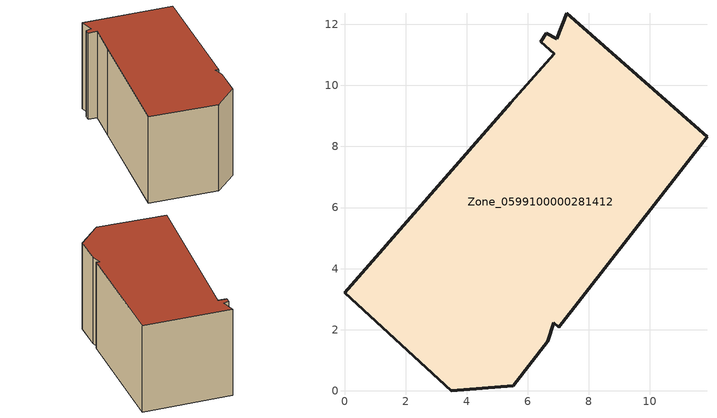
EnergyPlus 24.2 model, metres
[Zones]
Zone_0599100000281412
 floor ground (C_G): 5.45,9.43 6.87,11.03 6.43,11.43 6.61,11.7 6.96,11.53 7.27,12.36 11.87,8.32 7.01,2.08 6.85,2.23 6.66,1.62 5.53,0.17 3.5,0 0,3.21 z2.98
 wall outside (C_F): 3.5,0 5.53,0.17 6.66,1.62 6.85,2.23 7.01,2.08 11.87,8.32 7.27,12.36 6.96,11.53 6.61,11.7 6.43,11.43 6.87,11.03 5.45,9.43 0,3.21 3.5,0 z2.98:9.63
 roof outside (C_R): 6.66,1.62 6.85,2.23 7.01,2.08 11.87,8.32 7.27,12.36 6.96,11.53 6.61,11.7 6.43,11.43 6.87,11.03 5.45,9.43 0,3.21 3.5,0 5.53,0.17 z9.63
[BUILDING]
Pand.0599100000281412: North Axis=0; Terrain=City; Loads Convergence Tolerance Value=0.04; Temperature Convergence Tolerance Value=0.4; Solar Distribution=FullExterior; Maximum Number of Warmup Days=25; Minimum Number of Warmup Days=1
[Site:Location]
Rotterdam.The.Hague.AP_ZH_NLD Design_Conditions: Latitude=51.96; Longitude=4.45; Time Zone=1; Elevation=-4.5
[SITE:GROUNDTEMPERATURE:BUILDINGSURFACE]
18, 18, 18, 18, 18, 18, 18, 18, 18, 18, 18, 18
[MATERIAL] Thermal Absorptance=0.9; Solar Absorptance=0.7; Visible Absorptance=0.7
Name | Roughness | Thickness | Conductivity | Density | Specific Heat
G.TC.1946 | MediumSmooth | 0.15 | 1 | 540 | 1210
F.TC.1946 | Rough | 0.3 | 0.857143 | 1920 | 840
R.TC.1946 | MediumRough | 0.2 | 0.909091 | 1500 | 1000
[CONSTRUCTION]
C_G: G.TC.1946
C_F: F.TC.1946
C_R: R.TC.1946
[ZONE]
Zone_0599100000281412: Type=1; Multiplier=1; Ceiling Height=Autocalculate; Volume=Autocalculate; Floor Area=autocalculate; Part of Total Floor Area=Yes
[ZONEINFILTRATION:DESIGNFLOWRATE]
Infil_Zone_0599100000281412: Zone or ZoneList or Space or SpaceList=Zone_0599100000281412; Schedule=AlwaysOn; Design Flow Rate Calculation Method=Flow/Area; Flow Rate per Floor Area=0.003; Constant Term Coefficient=1; Temperature Term Coefficient=0; Velocity Term Coefficient=0; Velocity Squared Term Coefficient=0
[HVACTEMPLATE:ZONE:IDEALLOADSAIRSYSTEM]
Zone_0599100000281412: Maximum Heating Supply Air Temperature=50; Minimum Cooling Supply Air Temperature=13; Maximum Heating Supply Air Humidity Ratio=0.0156; Minimum Cooling Supply Air Humidity Ratio=0.0077; Heating Limit=NoLimit; Cooling Limit=NoLimit; Dehumidification Control Type=ConstantSensibleHeatRatio; Cooling Sensible Heat Ratio=0.7; Dehumidification Setpoint=60; Humidification Control Type=None; Humidification Setpoint=30; Outdoor Air Method=None; Outdoor Air Flow Rate per Person=0.00944; Outdoor Air Flow Rate per Zone Floor Area=0; Outdoor Air Flow Rate per Zone=0; Demand Controlled Ventilation Type=None; Outdoor Air Economizer Type=NoEconomizer; Heat Recovery Type=None; Sensible Heat Recovery Effectiveness=0.7; Latent Heat Recovery Effectiveness=0.65
[ZONECONTROL:THERMOSTAT]
ThermostatControl_Zone_0599100000281412: Zone or ZoneList=Zone_0599100000281412; Control Type Schedule=DualSetpointControlType; Control 1=Thermostat_Zone_0599100000281412; Temperature Difference Between Cutout And Setpoint=0
[THERMOSTATSETPOINT:DUALSETPOINT]
Thermostat_Zone_0599100000281412: Heating Setpoint Temperature Schedule=HeatingSetpoint_Zone_0599100000281412; Cooling Setpoint Temperature Schedule=CoolingSetpoint_Zone_0599100000281412
[SCHEDULE:COMPACT]
HeatingSetpoint_Zone_0599100000281412: Through: 12/31, For: AllDays, Until: 24:00, 21
CoolingSetpoint_Zone_0599100000281412: Through: 12/31, For: AllDays, Until: 24:00, 24
DualSetpointControlType: Through: 12/31, For: AllDays, Until: 24:00, 4
AlwaysOn: Through: 12/31, For: AllDays, Until: 24:00, 1
